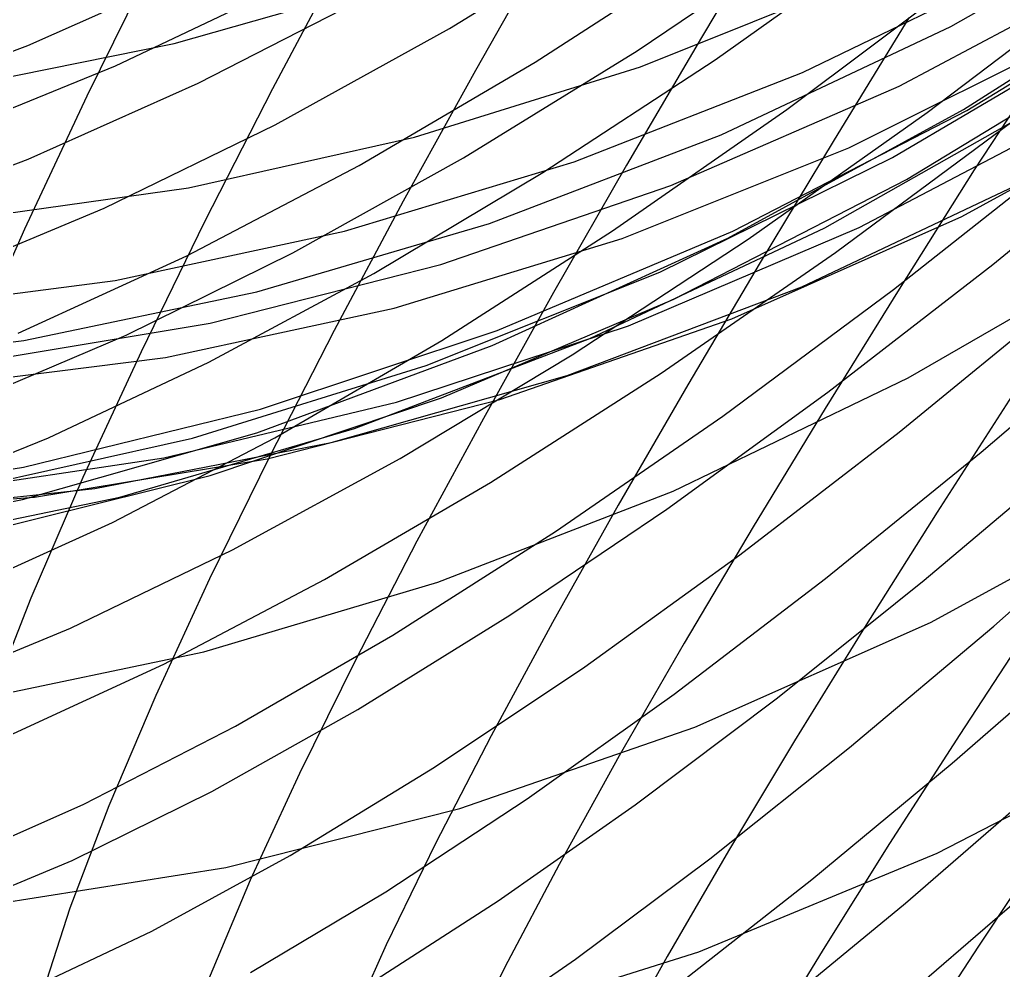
# Model space of a CAD drawing. Extents: x -607 to 1285, y -867 to 355.
# Drawn here: x -106.4 to 49.3, y -750.4 to -599.9 of the extents above; entities that cross this region are included whole.
import ezdxf

# ---------------------------------------------------------------- set-up
doc = ezdxf.new("R2010")
doc.units = 0
for name, color, linetype in [('0_1095', 7, 'CONTINUOUS'), ('0_1096', 7, 'CONTINUOUS'), ('0_1097', 7, 'CONTINUOUS'), ('0_1098', 7, 'CONTINUOUS'), ('0_1099', 7, 'CONTINUOUS'), ('0_1199', 7, 'CONTINUOUS'), ('0_1200', 7, 'CONTINUOUS'), ('0_1201', 7, 'CONTINUOUS'), ('0_1202', 7, 'CONTINUOUS'), ('0_1203', 7, 'CONTINUOUS'), ('0_1303', 7, 'CONTINUOUS'), ('0_1304', 7, 'CONTINUOUS'), ('0_1305', 7, 'CONTINUOUS'), ('0_1306', 7, 'CONTINUOUS'), ('0_1307', 7, 'CONTINUOUS'), ('0_1405', 7, 'CONTINUOUS'), ('0_1406', 7, 'CONTINUOUS'), ('0_1407', 7, 'CONTINUOUS'), ('0_1408', 7, 'CONTINUOUS'), ('0_1409', 7, 'CONTINUOUS'), ('0_1410', 7, 'CONTINUOUS'), ('0_1509', 7, 'CONTINUOUS'), ('0_1510', 7, 'CONTINUOUS'), ('0_1511', 7, 'CONTINUOUS'), ('0_1512', 7, 'CONTINUOUS'), ('0_1513', 7, 'CONTINUOUS'), ('0_1613', 7, 'CONTINUOUS'), ('0_1614', 7, 'CONTINUOUS'), ('0_1615', 7, 'CONTINUOUS'), ('0_1616', 7, 'CONTINUOUS'), ('0_162', 7, 'CONTINUOUS'), ('0_163', 7, 'CONTINUOUS'), ('0_164', 7, 'CONTINUOUS'), ('0_165', 7, 'CONTINUOUS'), ('0_166', 7, 'CONTINUOUS'), ('0_1717', 7, 'CONTINUOUS'), ('0_1718', 7, 'CONTINUOUS'), ('0_266', 7, 'CONTINUOUS'), ('0_267', 7, 'CONTINUOUS'), ('0_268', 7, 'CONTINUOUS'), ('0_269', 7, 'CONTINUOUS'), ('0_270', 7, 'CONTINUOUS'), ('0_3165', 7, 'CONTINUOUS'), ('0_3166', 7, 'CONTINUOUS'), ('0_3269', 7, 'CONTINUOUS'), ('0_3270', 7, 'CONTINUOUS'), ('0_3372', 7, 'CONTINUOUS'), ('0_3373', 7, 'CONTINUOUS'), ('0_3374', 7, 'CONTINUOUS'), ('0_3476', 7, 'CONTINUOUS'), ('0_3477', 7, 'CONTINUOUS'), ('0_3478', 7, 'CONTINUOUS'), ('0_3479', 7, 'CONTINUOUS'), ('0_3580', 7, 'CONTINUOUS'), ('0_3581', 7, 'CONTINUOUS'), ('0_3582', 7, 'CONTINUOUS'), ('0_3583', 7, 'CONTINUOUS'), ('0_3683', 7, 'CONTINUOUS'), ('0_3684', 7, 'CONTINUOUS'), ('0_3685', 7, 'CONTINUOUS'), ('0_3686', 7, 'CONTINUOUS'), ('0_3687', 7, 'CONTINUOUS'), ('0_370', 7, 'CONTINUOUS'), ('0_371', 7, 'CONTINUOUS'), ('0_372', 7, 'CONTINUOUS'), ('0_373', 7, 'CONTINUOUS'), ('0_374', 7, 'CONTINUOUS'), ('0_3786', 7, 'CONTINUOUS'), ('0_3787', 7, 'CONTINUOUS'), ('0_3788', 7, 'CONTINUOUS'), ('0_3789', 7, 'CONTINUOUS'), ('0_3790', 7, 'CONTINUOUS'), ('0_3791', 7, 'CONTINUOUS'), ('0_3889', 7, 'CONTINUOUS'), ('0_3890', 7, 'CONTINUOUS'), ('0_3891', 7, 'CONTINUOUS'), ('0_3892', 7, 'CONTINUOUS'), ('0_3893', 7, 'CONTINUOUS'), ('0_3894', 7, 'CONTINUOUS'), ('0_3991', 7, 'CONTINUOUS'), ('0_3992', 7, 'CONTINUOUS'), ('0_3993', 7, 'CONTINUOUS'), ('0_3994', 7, 'CONTINUOUS'), ('0_3995', 7, 'CONTINUOUS'), ('0_3996', 7, 'CONTINUOUS'), ('0_3997', 7, 'CONTINUOUS'), ('0_4094', 7, 'CONTINUOUS'), ('0_4095', 7, 'CONTINUOUS'), ('0_4096', 7, 'CONTINUOUS'), ('0_4097', 7, 'CONTINUOUS'), ('0_4098', 7, 'CONTINUOUS'), ('0_4099', 7, 'CONTINUOUS'), ('0_4197', 7, 'CONTINUOUS'), ('0_4198', 7, 'CONTINUOUS'), ('0_4199', 7, 'CONTINUOUS'), ('0_4200', 7, 'CONTINUOUS'), ('0_4201', 7, 'CONTINUOUS'), ('0_4202', 7, 'CONTINUOUS'), ('0_4203', 7, 'CONTINUOUS'), ('0_4300', 7, 'CONTINUOUS'), ('0_4301', 7, 'CONTINUOUS'), ('0_4302', 7, 'CONTINUOUS'), ('0_4303', 7, 'CONTINUOUS'), ('0_4304', 7, 'CONTINUOUS'), ('0_4305', 7, 'CONTINUOUS'), ('0_4306', 7, 'CONTINUOUS'), ('0_4307', 7, 'CONTINUOUS'), ('0_4403', 7, 'CONTINUOUS'), ('0_4404', 7, 'CONTINUOUS'), ('0_4405', 7, 'CONTINUOUS'), ('0_4406', 7, 'CONTINUOUS'), ('0_4407', 7, 'CONTINUOUS'), ('0_4408', 7, 'CONTINUOUS'), ('0_4409', 7, 'CONTINUOUS'), ('0_4507', 7, 'CONTINUOUS'), ('0_4508', 7, 'CONTINUOUS'), ('0_4509', 7, 'CONTINUOUS'), ('0_4510', 7, 'CONTINUOUS'), ('0_4511', 7, 'CONTINUOUS'), ('0_4512', 7, 'CONTINUOUS'), ('0_4592', 7, 'CONTINUOUS'), ('0_4593', 7, 'CONTINUOUS'), ('0_4594', 7, 'CONTINUOUS'), ('0_4611', 7, 'CONTINUOUS'), ('0_4612', 7, 'CONTINUOUS'), ('0_4613', 7, 'CONTINUOUS'), ('0_4614', 7, 'CONTINUOUS'), ('0_4615', 7, 'CONTINUOUS'), ('0_4695', 7, 'CONTINUOUS'), ('0_4696', 7, 'CONTINUOUS'), ('0_4697', 7, 'CONTINUOUS'), ('0_4698', 7, 'CONTINUOUS'), ('0_4699', 7, 'CONTINUOUS'), ('0_4700', 7, 'CONTINUOUS'), ('0_4715', 7, 'CONTINUOUS'), ('0_4716', 7, 'CONTINUOUS'), ('0_4717', 7, 'CONTINUOUS'), ('0_4718', 7, 'CONTINUOUS'), ('0_4719', 7, 'CONTINUOUS'), ('0_473', 7, 'CONTINUOUS'), ('0_474', 7, 'CONTINUOUS'), ('0_475', 7, 'CONTINUOUS'), ('0_476', 7, 'CONTINUOUS'), ('0_477', 7, 'CONTINUOUS'), ('0_478', 7, 'CONTINUOUS'), ('0_4798', 7, 'CONTINUOUS'), ('0_4799', 7, 'CONTINUOUS'), ('0_4800', 7, 'CONTINUOUS'), ('0_4801', 7, 'CONTINUOUS'), ('0_4802', 7, 'CONTINUOUS'), ('0_4803', 7, 'CONTINUOUS'), ('0_4804', 7, 'CONTINUOUS'), ('0_4805', 7, 'CONTINUOUS'), ('0_4806', 7, 'CONTINUOUS'), ('0_4820', 7, 'CONTINUOUS'), ('0_4821', 7, 'CONTINUOUS'), ('0_4822', 7, 'CONTINUOUS'), ('0_4901', 7, 'CONTINUOUS'), ('0_4902', 7, 'CONTINUOUS'), ('0_4903', 7, 'CONTINUOUS'), ('0_4904', 7, 'CONTINUOUS'), ('0_4905', 7, 'CONTINUOUS'), ('0_4906', 7, 'CONTINUOUS'), ('0_4907', 7, 'CONTINUOUS'), ('0_4908', 7, 'CONTINUOUS'), ('0_4909', 7, 'CONTINUOUS'), ('0_4924', 7, 'CONTINUOUS'), ('0_4925', 7, 'CONTINUOUS'), ('0_5005', 7, 'CONTINUOUS'), ('0_5006', 7, 'CONTINUOUS'), ('0_5007', 7, 'CONTINUOUS'), ('0_5008', 7, 'CONTINUOUS'), ('0_5009', 7, 'CONTINUOUS'), ('0_5010', 7, 'CONTINUOUS'), ('0_5011', 7, 'CONTINUOUS'), ('0_5012', 7, 'CONTINUOUS'), ('0_5013', 7, 'CONTINUOUS'), ('0_5028', 7, 'CONTINUOUS'), ('0_5107', 7, 'CONTINUOUS'), ('0_5108', 7, 'CONTINUOUS'), ('0_5109', 7, 'CONTINUOUS'), ('0_5110', 7, 'CONTINUOUS'), ('0_5111', 7, 'CONTINUOUS'), ('0_5112', 7, 'CONTINUOUS'), ('0_5113', 7, 'CONTINUOUS'), ('0_5114', 7, 'CONTINUOUS'), ('0_5115', 7, 'CONTINUOUS'), ('0_5116', 7, 'CONTINUOUS'), ('0_5213', 7, 'CONTINUOUS'), ('0_5214', 7, 'CONTINUOUS'), ('0_5215', 7, 'CONTINUOUS'), ('0_5216', 7, 'CONTINUOUS'), ('0_5217', 7, 'CONTINUOUS'), ('0_5218', 7, 'CONTINUOUS'), ('0_5317', 7, 'CONTINUOUS'), ('0_5318', 7, 'CONTINUOUS'), ('0_5319', 7, 'CONTINUOUS'), ('0_5320', 7, 'CONTINUOUS'), ('0_5421', 7, 'CONTINUOUS'), ('0_5422', 7, 'CONTINUOUS'), ('0_577', 7, 'CONTINUOUS'), ('0_578', 7, 'CONTINUOUS'), ('0_579', 7, 'CONTINUOUS'), ('0_580', 7, 'CONTINUOUS'), ('0_581', 7, 'CONTINUOUS'), ('0_60', 7, 'CONTINUOUS'), ('0_61', 7, 'CONTINUOUS'), ('0_62', 7, 'CONTINUOUS'), ('0_681', 7, 'CONTINUOUS'), ('0_682', 7, 'CONTINUOUS'), ('0_683', 7, 'CONTINUOUS'), ('0_684', 7, 'CONTINUOUS'), ('0_685', 7, 'CONTINUOUS'), ('0_784', 7, 'CONTINUOUS'), ('0_785', 7, 'CONTINUOUS'), ('0_786', 7, 'CONTINUOUS'), ('0_787', 7, 'CONTINUOUS'), ('0_788', 7, 'CONTINUOUS'), ('0_789', 7, 'CONTINUOUS'), ('0_888', 7, 'CONTINUOUS'), ('0_889', 7, 'CONTINUOUS'), ('0_890', 7, 'CONTINUOUS'), ('0_891', 7, 'CONTINUOUS'), ('0_892', 7, 'CONTINUOUS'), ('0_991', 7, 'CONTINUOUS'), ('0_992', 7, 'CONTINUOUS'), ('0_993', 7, 'CONTINUOUS'), ('0_994', 7, 'CONTINUOUS'), ('0_995', 7, 'CONTINUOUS'), ('0_996', 7, 'CONTINUOUS')]:
    doc.layers.add(name, color=color, linetype=linetype)

msp = doc.modelspace()

# ---------------------------------------------------------------- linework, layer by layer
at = {"layer": '0_1095'}
msp.add_polyline3d([(-131.8044, -678.1332, -3434.0938), (-94.4892, -674.1317, -3452.5627)], dxfattribs=at)
at = {"layer": '0_1096'}
msp.add_polyline3d([(-94.4892, -674.1317, -3452.5627), (-57.0846, -666.8346, -3469.9414)], dxfattribs=at)
at = {"layer": '0_1097'}
msp.add_polyline3d([(-57.0846, -666.8346, -3469.9414), (-19.738, -656.2017, -3486.1372)], dxfattribs=at)
at = {"layer": '0_1098'}
msp.add_polyline3d([(-19.738, -656.2017, -3486.1372), (17.4034, -642.1931, -3501.058)], dxfattribs=at)
at = {"layer": '0_1099'}
msp.add_polyline3d([(17.4034, -642.1931, -3501.058), (54.192, -624.7687, -3514.612)], dxfattribs=at)
at = {"layer": '0_1199'}
msp.add_polyline3d([(-119.3832, -657.926, -3421.1921), (-83.3036, -653.3665, -3439.2808)], dxfattribs=at)
at = {"layer": '0_1200'}
msp.add_polyline3d([(-83.3036, -653.3665, -3439.2808), (-47.1532, -645.5811, -3456.2158)], dxfattribs=at)
at = {"layer": '0_1201'}
msp.add_polyline3d([(-47.1532, -645.5811, -3456.2158), (-11.0674, -634.5289, -3471.9087)], dxfattribs=at)
at = {"layer": '0_1202'}
msp.add_polyline3d([(-11.0674, -634.5289, -3471.9087), (24.8181, -620.1694, -3486.2695)], dxfattribs=at)
at = {"layer": '0_1203'}
msp.add_polyline3d([(24.8181, -620.1694, -3486.2695), (60.368, -602.4617, -3499.2092)], dxfattribs=at)
at = {"layer": '0_1303'}
msp.add_polyline3d([(-112.7395, -654.0286, -3410.7217), (-76.2487, -647.9341, -3428.9287)], dxfattribs=at)
at = {"layer": '0_1304'}
msp.add_polyline3d([(-76.2487, -647.9341, -3428.9287), (-39.7324, -638.648, -3445.892)], dxfattribs=at)
at = {"layer": '0_1305'}
msp.add_polyline3d([(-39.7324, -638.648, -3445.892), (-3.3312, -626.1437, -3461.5217)], dxfattribs=at)
at = {"layer": '0_1306'}
msp.add_polyline3d([(-3.3312, -626.1437, -3461.5217), (32.8141, -610.3945, -3475.7275)], dxfattribs=at)
at = {"layer": '0_1307'}
msp.add_polyline3d([(32.8141, -610.3945, -3475.7275), (68.5627, -591.3739, -3488.4197)], dxfattribs=at)
at = {"layer": '0_1405'}
msp.add_polyline3d([(-142.4633, -655.2028, -3381.0623), (-105.7408, -650.6616, -3400.539)], dxfattribs=at)
at = {"layer": '0_1406'}
msp.add_polyline3d([(-105.7408, -650.6616, -3400.539), (-68.892, -642.9781, -3418.7715)], dxfattribs=at)
at = {"layer": '0_1407'}
msp.add_polyline3d([(-68.892, -642.9781, -3418.7715), (-32.0615, -632.1414, -3435.6704)], dxfattribs=at)
at = {"layer": '0_1408'}
msp.add_polyline3d([(-32.0615, -632.1414, -3435.6704), (4.606, -618.1405, -3451.1475)], dxfattribs=at)
at = {"layer": '0_1409'}
msp.add_polyline3d([(4.606, -618.1405, -3451.1475), (40.9659, -600.9648, -3465.1135)], dxfattribs=at)
at = {"layer": '0_1410'}
msp.add_polyline3d([(40.9659, -600.9648, -3465.1135), (76.8739, -580.6034, -3477.48)], dxfattribs=at)
at = {"layer": '0_1509'}
msp.add_polyline3d([(-127.5303, -645.8744, -3372.322), (-91.3065, -641.1884, -3391.9868)], dxfattribs=at)
at = {"layer": '0_1510'}
msp.add_polyline3d([(-91.3065, -641.1884, -3391.9868), (-54.9708, -633.3715, -3410.3247)], dxfattribs=at)
at = {"layer": '0_1511'}
msp.add_polyline3d([(-54.9708, -633.3715, -3410.3247), (-18.6619, -622.3976, -3427.2407)], dxfattribs=at)
at = {"layer": '0_1512'}
msp.add_polyline3d([(-18.6619, -622.3976, -3427.2407), (17.4814, -608.2401, -3442.64)], dxfattribs=at)
at = {"layer": '0_1513'}
msp.add_polyline3d([(17.4814, -608.2401, -3442.64), (53.3201, -590.8729, -3456.4268)], dxfattribs=at)
at = {"layer": '0_1613'}
msp.add_polyline3d([(-115.389, -631.5225, -3359.313), (-79.6903, -626.5343, -3379.0754)], dxfattribs=at)
at = {"layer": '0_1614'}
msp.add_polyline3d([(-79.6903, -626.5343, -3379.0754), (-43.8944, -618.4852, -3397.4543)], dxfattribs=at)
at = {"layer": '0_1615'}
msp.add_polyline3d([(-43.8944, -618.4852, -3397.4543), (-8.1439, -607.3341, -3414.3418)], dxfattribs=at)
at = {"layer": '0_1616'}
msp.add_polyline3d([(-8.1439, -607.3341, -3414.3418), (27.419, -593.0399, -3429.6301)], dxfattribs=at)
at = {"layer": '0_162'}
msp.add_polyline3d([(-110.5267, -739.9262, -3557.9966), (-73.7861, -734.1075, -3572.2969)], dxfattribs=at)
at = {"layer": '0_163'}
msp.add_polyline3d([(-73.7861, -734.1075, -3572.2969), (-36.7556, -724.7893, -3586.2146)], dxfattribs=at)
at = {"layer": '0_164'}
msp.add_polyline3d([(-36.7556, -724.7893, -3586.2146), (0.4561, -711.8883, -3599.693)], dxfattribs=at)
at = {"layer": '0_165'}
msp.add_polyline3d([(0.4561, -711.8883, -3599.693), (37.7403, -695.3213, -3612.6758)], dxfattribs=at)
at = {"layer": '0_166'}
msp.add_polyline3d([(37.7403, -695.3213, -3612.6758), (74.9882, -675.0051, -3625.1055)], dxfattribs=at)
at = {"layer": '0_1717'}
msp.add_polyline3d([(-116.7244, -610.6628, -3333.879), (-81.9784, -603.6677, -3352.6062)], dxfattribs=at)
at = {"layer": '0_1718'}
msp.add_polyline3d([(-81.9784, -603.6677, -3352.6062), (-47.1164, -593.7659, -3369.9578)], dxfattribs=at)
at = {"layer": '0_266'}
msp.add_polyline3d([(-114.1034, -707.6611, -3541.0737), (-77.2874, -699.97, -3555.3948)], dxfattribs=at)
at = {"layer": '0_267'}
msp.add_polyline3d([(-77.2874, -699.97, -3555.3948), (-40.2131, -688.9406, -3569.275)], dxfattribs=at)
at = {"layer": '0_268'}
msp.add_polyline3d([(-40.2131, -688.9406, -3569.275), (-2.996, -674.5081, -3582.6548)], dxfattribs=at)
at = {"layer": '0_269'}
msp.add_polyline3d([(-2.996, -674.5081, -3582.6548), (34.2487, -656.6077, -3595.4749)], dxfattribs=at)
at = {"layer": '0_270'}
msp.add_polyline3d([(34.2487, -656.6077, -3595.4749), (71.4058, -635.1749, -3607.6755)], dxfattribs=at)
at = {"layer": '0_3165'}
msp.add_polyline3d([(-132.3459, -614.1967, -3060.2305), (-105.1441, -604.0074, -3078.882)], dxfattribs=at)
at = {"layer": '0_3166'}
msp.add_polyline3d([(-105.1441, -604.0074, -3078.882), (-77.3785, -591.6287, -3095.9453)], dxfattribs=at)
at = {"layer": '0_3269'}
msp.add_polyline3d([(-118.4203, -618.2598, -3054.1545), (-91.2584, -607.1896, -3072.5835)], dxfattribs=at)
at = {"layer": '0_3270'}
msp.add_polyline3d([(-91.2584, -607.1896, -3072.5835), (-63.5399, -593.9835, -3089.3892)], dxfattribs=at)
at = {"layer": '0_3372'}
msp.add_polyline3d([(-131.304, -631.8861, -3027.9404), (-105.0444, -621.999, -3047.3867)], dxfattribs=at)
at = {"layer": '0_3373'}
msp.add_polyline3d([(-105.0444, -621.999, -3047.3867), (-78.1469, -609.969, -3065.2114)], dxfattribs=at)
at = {"layer": '0_3374'}
msp.add_polyline3d([(-78.1469, -609.969, -3065.2114), (-50.7165, -595.8558, -3081.3586)], dxfattribs=at)
at = {"layer": '0_3476'}
msp.add_polyline3d([(-119.4197, -640.7817, -3024.7124), (-93.0115, -629.7185, -3043.8196)], dxfattribs=at)
at = {"layer": '0_3477'}
msp.add_polyline3d([(-93.0115, -629.7185, -3043.8196), (-65.9677, -616.5394, -3061.247)], dxfattribs=at)
at = {"layer": '0_3478'}
msp.add_polyline3d([(-65.9677, -616.5394, -3061.247), (-38.3962, -601.3112, -3076.9424)], dxfattribs=at)
at = {"layer": '0_3479'}
msp.add_polyline3d([(-38.3962, -601.3112, -3076.9424), (-10.4046, -584.1005, -3090.852)], dxfattribs=at)
at = {"layer": '0_3580'}
msp.add_polyline3d([(-106.6266, -649.5171, -3023.0376), (-79.9543, -637.282, -3041.907)], dxfattribs=at)
at = {"layer": '0_3581'}
msp.add_polyline3d([(-79.9543, -637.282, -3041.907), (-52.654, -622.9606, -3059.0332)], dxfattribs=at)
at = {"layer": '0_3582'}
msp.add_polyline3d([(-52.654, -622.9606, -3059.0332), (-24.8365, -606.6266, -3074.366)], dxfattribs=at)
at = {"layer": '0_3583'}
msp.add_polyline3d([(-24.8365, -606.6266, -3074.366), (3.3876, -588.3537, -3087.8545)], dxfattribs=at)
at = {"layer": '0_3683'}
msp.add_polyline3d([(-115.2269, -660.7761, -2996.9258), (-89.5557, -649.8289, -3016.9893)], dxfattribs=at)
at = {"layer": '0_3684'}
msp.add_polyline3d([(-89.5557, -649.8289, -3016.9893), (-63.1681, -636.8025, -3035.3413)], dxfattribs=at)
at = {"layer": '0_3685'}
msp.add_polyline3d([(-63.1681, -636.8025, -3035.3413), (-36.174, -621.7715, -3051.9316)], dxfattribs=at)
at = {"layer": '0_3686'}
msp.add_polyline3d([(-36.174, -621.7715, -3051.9316), (-8.683, -604.8106, -3066.7104)], dxfattribs=at)
at = {"layer": '0_3687'}
msp.add_polyline3d([(-8.683, -604.8106, -3066.7104), (19.1953, -585.9944, -3079.6277)], dxfattribs=at)
at = {"layer": '0_370'}
msp.add_polyline3d([(-112.6002, -681.0927, -3525.9644), (-76.2408, -672.0306, -3540.103)], dxfattribs=at)
at = {"layer": '0_371'}
msp.add_polyline3d([(-76.2408, -672.0306, -3540.103), (-39.6186, -659.7315, -3553.7527)], dxfattribs=at)
at = {"layer": '0_372'}
msp.add_polyline3d([(-39.6186, -659.7315, -3553.7527), (-2.8446, -644.1428, -3566.8552)], dxfattribs=at)
at = {"layer": '0_373'}
msp.add_polyline3d([(-2.8446, -644.1428, -3566.8552), (33.9704, -625.2124, -3579.3528)], dxfattribs=at)
at = {"layer": '0_374'}
msp.add_polyline3d([(33.9704, -625.2124, -3579.3528), (70.7153, -602.8881, -3591.1873)], dxfattribs=at)
at = {"layer": '0_3786'}
msp.add_polyline3d([(-126.349, -675.997, -2970.8958), (-101.8484, -666.1118, -2991.7397)], dxfattribs=at)
at = {"layer": '0_3787'}
msp.add_polyline3d([(-101.8484, -666.1118, -2991.7397), (-76.481, -654.1116, -3010.9387)], dxfattribs=at)
at = {"layer": '0_3788'}
msp.add_polyline3d([(-76.481, -654.1116, -3010.9387), (-50.3623, -640.078, -3028.4417)], dxfattribs=at)
at = {"layer": '0_3789'}
msp.add_polyline3d([(-50.3623, -640.078, -3028.4417), (-23.6081, -624.0927, -3044.1975)], dxfattribs=at)
at = {"layer": '0_3790'}
msp.add_polyline3d([(-23.6081, -624.0927, -3044.1975), (3.6662, -606.2372, -3058.1553)], dxfattribs=at)
at = {"layer": '0_3791'}
msp.add_polyline3d([(3.6662, -606.2372, -3058.1553), (31.3449, -586.5931, -3070.2634)], dxfattribs=at)
at = {"layer": '0_3889'}
msp.add_polyline3d([(-116.5244, -690.743, -2973.1562), (-91.7147, -679.4836, -2993.5684)], dxfattribs=at)
at = {"layer": '0_3890'}
msp.add_polyline3d([(-91.7147, -679.4836, -2993.5684), (-66.0377, -666.0956, -3012.2231)], dxfattribs=at)
at = {"layer": '0_3891'}
msp.add_polyline3d([(-66.0377, -666.0956, -3012.2231), (-39.6119, -650.6726, -3029.0798)], dxfattribs=at)
at = {"layer": '0_3892'}
msp.add_polyline3d([(-39.6119, -650.6726, -3029.0798), (-12.5558, -633.3087, -3044.0984)], dxfattribs=at)
at = {"layer": '0_3893'}
msp.add_polyline3d([(-12.5558, -633.3087, -3044.0984), (15.0119, -614.0977, -3057.238)], dxfattribs=at)
at = {"layer": '0_3894'}
msp.add_polyline3d([(15.0119, -614.0977, -3057.238), (42.9727, -593.1334, -3068.4585)], dxfattribs=at)
at = {"layer": '0_3991'}
msp.add_polyline3d([(-123.0944, -706.4591, -2952.6638), (-98.3809, -696.2157, -2975.5513)], dxfattribs=at)
at = {"layer": '0_3992'}
msp.add_polyline3d([(-98.3809, -696.2157, -2975.5513), (-72.7022, -683.8214, -2996.6973)], dxfattribs=at)
at = {"layer": '0_3993'}
msp.add_polyline3d([(-72.7022, -683.8214, -2996.6973), (-46.1805, -669.3689, -3016.0527)], dxfattribs=at)
at = {"layer": '0_3994'}
msp.add_polyline3d([(-46.1805, -669.3689, -3016.0527), (-18.9377, -652.9512, -3033.5676)], dxfattribs=at)
at = {"layer": '0_3995'}
msp.add_polyline3d([(-18.9377, -652.9512, -3033.5676), (8.904, -634.6611, -3049.1929)], dxfattribs=at)
at = {"layer": '0_3996'}
msp.add_polyline3d([(8.904, -634.6611, -3049.1929), (37.2225, -614.5914, -3062.879)], dxfattribs=at)
at = {"layer": '0_3997'}
msp.add_polyline3d([(37.2225, -614.5914, -3062.879), (65.8958, -592.8351, -3074.5762)], dxfattribs=at)
at = {"layer": '0_4094'}
msp.add_polyline3d([(-108.0633, -713.212, -2951.8752), (-83.6035, -701.92, -2973.9722)], dxfattribs=at)
at = {"layer": '0_4095'}
msp.add_polyline3d([(-83.6035, -701.92, -2973.9722), (-58.1721, -688.5317, -2994.3213)], dxfattribs=at)
at = {"layer": '0_4096'}
msp.add_polyline3d([(-58.1721, -688.5317, -2994.3213), (-31.8914, -673.1417, -3012.8733)], dxfattribs=at)
at = {"layer": '0_4097'}
msp.add_polyline3d([(-31.8914, -673.1417, -3012.8733), (-4.8832, -655.8448, -3029.579)], dxfattribs=at)
at = {"layer": '0_4098'}
msp.add_polyline3d([(-4.8832, -655.8448, -3029.579), (22.7301, -636.7357, -3044.3894)], dxfattribs=at)
at = {"layer": '0_4099'}
msp.add_polyline3d([(22.7301, -636.7357, -3044.3894), (50.8266, -615.9089, -3057.2551)], dxfattribs=at)
at = {"layer": '0_4197'}
msp.add_polyline3d([(-119.183, -734.2694, -2930.6477), (-96.2412, -724.0798, -2953.2869)], dxfattribs=at)
at = {"layer": '0_4198'}
msp.add_polyline3d([(-96.2412, -724.0798, -2953.2869), (-72.2499, -711.723, -2974.0864)], dxfattribs=at)
at = {"layer": '0_4199'}
msp.add_polyline3d([(-72.2499, -711.723, -2974.0864), (-47.3246, -697.2994, -2993.0154)], dxfattribs=at)
at = {"layer": '0_4200'}
msp.add_polyline3d([(-47.3246, -697.2994, -2993.0154), (-21.5807, -680.9092, -3010.043)], dxfattribs=at)
at = {"layer": '0_4201'}
msp.add_polyline3d([(-21.5807, -680.9092, -3010.043), (4.8662, -662.6526, -3025.1377)], dxfattribs=at)
at = {"layer": '0_4202'}
msp.add_polyline3d([(4.8662, -662.6526, -3025.1377), (31.9007, -642.6301, -3038.2686)], dxfattribs=at)
at = {"layer": '0_4203'}
msp.add_polyline3d([(31.9007, -642.6301, -3038.2686), (59.4074, -620.9418, -3049.4043)], dxfattribs=at)
at = {"layer": '0_4300'}
msp.add_polyline3d([(-119.0904, -741.736, -2903.96), (-98.1062, -732.9703, -2926.9673)], dxfattribs=at)
at = {"layer": '0_4301'}
msp.add_polyline3d([(-98.1062, -732.9703, -2926.9673), (-75.9948, -722.0574, -2948.1987)], dxfattribs=at)
at = {"layer": '0_4302'}
msp.add_polyline3d([(-75.9948, -722.0574, -2948.1987), (-52.866, -709.0938, -2967.624)], dxfattribs=at)
at = {"layer": '0_4303'}
msp.add_polyline3d([(-52.866, -709.0938, -2967.624), (-28.8299, -694.1762, -2985.214)], dxfattribs=at)
at = {"layer": '0_4304'}
msp.add_polyline3d([(-28.8299, -694.1762, -2985.214), (-3.9964, -677.4012, -3000.9392)], dxfattribs=at)
at = {"layer": '0_4305'}
msp.add_polyline3d([(-3.9964, -677.4012, -3000.9392), (21.5245, -658.8653, -3014.7698)], dxfattribs=at)
at = {"layer": '0_4306'}
msp.add_polyline3d([(21.5245, -658.8653, -3014.7698), (47.6227, -638.6652, -3026.676)], dxfattribs=at)
at = {"layer": '0_4307'}
msp.add_polyline3d([(47.6227, -638.6652, -3026.676), (74.1882, -616.8973, -3036.6287)], dxfattribs=at)
at = {"layer": '0_4403'}
msp.add_polyline3d([(-106.2429, -753.9721, -2908.9229), (-85.4738, -744.1597, -2931.036)], dxfattribs=at)
at = {"layer": '0_4404'}
msp.add_polyline3d([(-85.4738, -744.1597, -2931.036), (-63.5984, -732.2141, -2951.2422)], dxfattribs=at)
at = {"layer": '0_4405'}
msp.add_polyline3d([(-63.5984, -732.2141, -2951.2422), (-40.7243, -718.2385, -2969.5269)], dxfattribs=at)
at = {"layer": '0_4406'}
msp.add_polyline3d([(-40.7243, -718.2385, -2969.5269), (-16.9594, -702.3362, -2985.8752)], dxfattribs=at)
at = {"layer": '0_4407'}
msp.add_polyline3d([(-16.9594, -702.3362, -2985.8752), (7.5885, -684.6104, -3000.273)], dxfattribs=at)
at = {"layer": '0_4408'}
msp.add_polyline3d([(7.5885, -684.6104, -3000.273), (32.8115, -665.1643, -3012.7056)], dxfattribs=at)
at = {"layer": '0_4409'}
msp.add_polyline3d([(32.8115, -665.1643, -3012.7056), (58.602, -644.1013, -3023.1582)], dxfattribs=at)
at = {"layer": '0_4507'}
msp.add_polyline3d([(-69.8916, -750.7014, -2933.3179), (-48.4523, -737.9335, -2952.3599)], dxfattribs=at)
at = {"layer": '0_4508'}
msp.add_polyline3d([(-48.4523, -737.9335, -2952.3599), (-26.0661, -723.2159, -2969.4043)], dxfattribs=at)
at = {"layer": '0_4509'}
msp.add_polyline3d([(-26.0661, -723.2159, -2969.4043), (-2.8332, -706.6502, -2984.4482)], dxfattribs=at)
at = {"layer": '0_4510'}
msp.add_polyline3d([(-2.8332, -706.6502, -2984.4482), (21.1461, -688.338, -2997.488)], dxfattribs=at)
at = {"layer": '0_4511'}
msp.add_polyline3d([(21.1461, -688.338, -2997.488), (45.7713, -668.3811, -3008.5208)], dxfattribs=at)
at = {"layer": '0_4512'}
msp.add_polyline3d([(45.7713, -668.3811, -3008.5208), (70.9423, -646.881, -3017.543)], dxfattribs=at)
at = {"layer": '0_4592'}
msp.add_polyline3d([(-85.2283, -590.5607, -2500.5151), (-95.8058, -612.0234, -2523.7305)], dxfattribs=at)
at = {"layer": '0_4593'}
msp.add_polyline3d([(-95.8058, -612.0234, -2523.7305), (-105.6599, -633.0397, -2547.603)], dxfattribs=at)
at = {"layer": '0_4594'}
msp.add_polyline3d([(-105.6599, -633.0397, -2547.603), (-114.6505, -653.4175, -2572.0283)], dxfattribs=at)
at = {"layer": '0_4611'}
msp.add_polyline3d([(-51.4824, -752.7645, -2933.4668), (-30.6761, -739.3951, -2951.2087)], dxfattribs=at)
at = {"layer": '0_4612'}
msp.add_polyline3d([(-30.6761, -739.3951, -2951.2087), (-8.9702, -724.188, -2966.9495)], dxfattribs=at)
at = {"layer": '0_4613'}
msp.add_polyline3d([(-8.9702, -724.188, -2966.9495), (13.543, -707.239, -2980.69)], dxfattribs=at)
at = {"layer": '0_4614'}
msp.add_polyline3d([(13.543, -707.239, -2980.69), (36.7713, -688.6434, -2992.4312)], dxfattribs=at)
at = {"layer": '0_4615'}
msp.add_polyline3d([(36.7713, -688.6434, -2992.4312), (60.6223, -668.4971, -3002.174)], dxfattribs=at)
at = {"layer": '0_4695'}
msp.add_polyline3d([(-55.0871, -589.567, -2489.4448), (-66.3911, -610.8592, -2512.2336)], dxfattribs=at)
at = {"layer": '0_4696'}
msp.add_polyline3d([(-66.3911, -610.8592, -2512.2336), (-77.1381, -631.8861, -2535.7554)], dxfattribs=at)
at = {"layer": '0_4697'}
msp.add_polyline3d([(-77.1381, -631.8861, -2535.7554), (-87.187, -652.4546, -2559.8987)], dxfattribs=at)
at = {"layer": '0_4698'}
msp.add_polyline3d([(-87.187, -652.4546, -2559.8987), (-96.3967, -672.3721, -2584.552)], dxfattribs=at)
at = {"layer": '0_4699'}
msp.add_polyline3d([(-96.3967, -672.3721, -2584.552), (-104.6259, -691.4456, -2609.6038)], dxfattribs=at)
at = {"layer": '0_4700'}
msp.add_polyline3d([(-104.6259, -691.4456, -2609.6038), (-111.7337, -709.4824, -2634.9424)], dxfattribs=at)
at = {"layer": '0_4715'}
msp.add_polyline3d([(-38.8181, -762.6957, -2939.2493), (-18.4538, -748.611, -2955.6829)], dxfattribs=at)
at = {"layer": '0_4716'}
msp.add_polyline3d([(-18.4538, -748.611, -2955.6829), (2.8308, -732.7134, -2970.0737)], dxfattribs=at)
at = {"layer": '0_4717'}
msp.add_polyline3d([(2.8308, -732.7134, -2970.0737), (24.9436, -715.102, -2982.4302)], dxfattribs=at)
at = {"layer": '0_4718'}
msp.add_polyline3d([(24.9436, -715.102, -2982.4302), (47.7924, -695.8756, -2992.7612)], dxfattribs=at)
at = {"layer": '0_4719'}
msp.add_polyline3d([(47.7924, -695.8756, -2992.7612), (71.2849, -675.1331, -3001.0757)], dxfattribs=at)
at = {"layer": '0_473'}
msp.add_polyline3d([(-142.6949, -683.2321, -3501.563), (-105.9402, -675.8492, -3516.4788)], dxfattribs=at)
at = {"layer": '0_474'}
msp.add_polyline3d([(-105.9402, -675.8492, -3516.4788), (-68.8785, -665.2826, -3530.869)], dxfattribs=at)
at = {"layer": '0_475'}
msp.add_polyline3d([(-68.8785, -665.2826, -3530.869), (-31.6281, -651.4971, -3544.6733)], dxfattribs=at)
at = {"layer": '0_476'}
msp.add_polyline3d([(-31.6281, -651.4971, -3544.6733), (5.6931, -634.4569, -3557.832)], dxfattribs=at)
at = {"layer": '0_477'}
msp.add_polyline3d([(5.6931, -634.4569, -3557.832), (42.967, -614.1267, -3570.2844)], dxfattribs=at)
at = {"layer": '0_478'}
msp.add_polyline3d([(42.967, -614.1267, -3570.2844), (80.0756, -590.4711, -3581.9707)], dxfattribs=at)
at = {"layer": '0_4798'}
msp.add_polyline3d([(-22.5, -587.1353, -2481.02), (-34.2783, -607.9242, -2503.0781)], dxfattribs=at)
at = {"layer": '0_4799'}
msp.add_polyline3d([(-34.2783, -607.9242, -2503.0781), (-45.6998, -628.6422, -2525.9011)], dxfattribs=at)
at = {"layer": '0_4800'}
msp.add_polyline3d([(-45.6998, -628.6422, -2525.9011), (-56.6167, -649.094, -2549.3804)], dxfattribs=at)
at = {"layer": '0_4801'}
msp.add_polyline3d([(-56.6167, -649.094, -2549.3804), (-66.8811, -669.0843, -2573.4077)], dxfattribs=at)
at = {"layer": '0_4802'}
msp.add_polyline3d([(-66.8811, -669.0843, -2573.4077), (-76.3454, -688.4181, -2597.8743)], dxfattribs=at)
at = {"layer": '0_4803'}
msp.add_polyline3d([(-76.3454, -688.4181, -2597.8743), (-84.8615, -706.9, -2622.672)], dxfattribs=at)
at = {"layer": '0_4804'}
msp.add_polyline3d([(-84.8615, -706.9, -2622.672), (-92.2818, -724.3348, -2647.6924)], dxfattribs=at)
at = {"layer": '0_4805'}
msp.add_polyline3d([(-92.2818, -724.3348, -2647.6924), (-98.4584, -740.5273, -2672.8271)], dxfattribs=at)
at = {"layer": '0_4806'}
msp.add_polyline3d([(-98.4584, -740.5273, -2672.8271), (-103.2435, -755.2824, -2697.9675)], dxfattribs=at)
at = {"layer": '0_4820'}
msp.add_polyline3d([(-2.3535, -752.7555, -2959.1838), (18.9915, -736.0104, -2972.8792)], dxfattribs=at)
at = {"layer": '0_4821'}
msp.add_polyline3d([(18.9915, -736.0104, -2972.8792), (41.2071, -717.5911, -2984.5916)], dxfattribs=at)
at = {"layer": '0_4822'}
msp.add_polyline3d([(41.2071, -717.5911, -2984.5916), (64.1959, -697.5992, -2994.3228)], dxfattribs=at)
at = {"layer": '0_4901'}
msp.add_polyline3d([(13.475, -582.6357, -2476.9558), (1.4877, -602.7206, -2498.314)], dxfattribs=at)
at = {"layer": '0_4902'}
msp.add_polyline3d([(1.4877, -602.7206, -2498.314), (-10.3577, -622.9423, -2520.4648)], dxfattribs=at)
at = {"layer": '0_4903'}
msp.add_polyline3d([(-10.3577, -622.9423, -2520.4648), (-21.9093, -643.104, -2543.2998)], dxfattribs=at)
at = {"layer": '0_4904'}
msp.add_polyline3d([(-21.9093, -643.104, -2543.2998), (-33.0148, -663.0093, -2566.7114)], dxfattribs=at)
at = {"layer": '0_4905'}
msp.add_polyline3d([(-33.0148, -663.0093, -2566.7114), (-43.5219, -682.4616, -2590.5908)], dxfattribs=at)
at = {"layer": '0_4906'}
msp.add_polyline3d([(-43.5219, -682.4616, -2590.5908), (-53.2788, -701.2642, -2614.8306)], dxfattribs=at)
at = {"layer": '0_4907'}
msp.add_polyline3d([(-53.2788, -701.2642, -2614.8306), (-62.133, -719.2206, -2639.322)], dxfattribs=at)
at = {"layer": '0_4908'}
msp.add_polyline3d([(-62.133, -719.2206, -2639.322), (-69.9326, -736.1343, -2663.9573)], dxfattribs=at)
at = {"layer": '0_4909'}
msp.add_polyline3d([(-69.9326, -736.1343, -2663.9573), (-76.5252, -751.8086, -2688.628)], dxfattribs=at)
at = {"layer": '0_4924'}
msp.add_polyline3d([(12.8586, -757.0098, -2962.1287), (33.8027, -739.7229, -2974.535)], dxfattribs=at)
at = {"layer": '0_4925'}
msp.add_polyline3d([(33.8027, -739.7229, -2974.535), (55.6616, -720.7861, -2984.9844)], dxfattribs=at)
at = {"layer": '0_5005'}
msp.add_polyline3d([(34.3417, -599.6125, -2491.7463), (22.4975, -618.9266, -2513.142)], dxfattribs=at)
at = {"layer": '0_5006'}
msp.add_polyline3d([(22.4975, -618.9266, -2513.142), (10.7818, -638.3466, -2535.2717)], dxfattribs=at)
at = {"layer": '0_5007'}
msp.add_polyline3d([(10.7818, -638.3466, -2535.2717), (-0.6551, -657.6805, -2558.0261)], dxfattribs=at)
at = {"layer": '0_5008'}
msp.add_polyline3d([(-0.6551, -657.6805, -2558.0261), (-11.6629, -676.7361, -2581.296)], dxfattribs=at)
at = {"layer": '0_5009'}
msp.add_polyline3d([(-11.6629, -676.7361, -2581.296), (-22.0914, -695.3216, -2604.9722)], dxfattribs=at)
at = {"layer": '0_5010'}
msp.add_polyline3d([(-22.0914, -695.3216, -2604.9722), (-31.7903, -713.2447, -2628.9456)], dxfattribs=at)
at = {"layer": '0_5011'}
msp.add_polyline3d([(-31.7903, -713.2447, -2628.9456), (-40.6093, -730.3135, -2653.1072)], dxfattribs=at)
at = {"layer": '0_5012'}
msp.add_polyline3d([(-40.6093, -730.3135, -2653.1072), (-48.3981, -746.3359, -2677.3477)], dxfattribs=at)
at = {"layer": '0_5013'}
msp.add_polyline3d([(-48.3981, -746.3359, -2677.3477), (-55.0065, -761.1199, -2701.5579)], dxfattribs=at)
at = {"layer": '0_5028'}
msp.add_polyline3d([(30.9814, -756.9418, -2962.8125), (51.4327, -739.3068, -2973.9893)], dxfattribs=at)
at = {"layer": '0_5107'}
msp.add_polyline3d([(56.7768, -605.2976, -2478.8118), (44.691, -623.6851, -2498.328)], dxfattribs=at)
at = {"layer": '0_5108'}
msp.add_polyline3d([(44.691, -623.6851, -2498.328), (44.691, -623.685, -2498.328)], dxfattribs=at)
at = {"layer": '0_5109'}
msp.add_polyline3d([(44.691, -623.685, -2498.328), (32.7813, -642.5384, -2520.0444)], dxfattribs=at)
at = {"layer": '0_5110'}
msp.add_polyline3d([(32.7813, -642.5384, -2520.0444), (21.0641, -661.4279, -2542.564)], dxfattribs=at)
at = {"layer": '0_5111'}
msp.add_polyline3d([(21.0641, -661.4279, -2542.564), (9.6829, -680.1671, -2565.7632)], dxfattribs=at)
at = {"layer": '0_5112'}
msp.add_polyline3d([(9.6829, -680.1671, -2565.7632), (-1.2191, -698.5698, -2589.5176)], dxfattribs=at)
at = {"layer": '0_5113'}
msp.add_polyline3d([(-1.2191, -698.5698, -2589.5176), (-11.4984, -716.4496, -2613.7039)], dxfattribs=at)
at = {"layer": '0_5114'}
msp.add_polyline3d([(-11.4984, -716.4496, -2613.7039), (-21.0118, -733.6203, -2638.1978)], dxfattribs=at)
at = {"layer": '0_5115'}
msp.add_polyline3d([(-21.0118, -733.6203, -2638.1978), (-29.616, -749.8956, -2662.8757)], dxfattribs=at)
at = {"layer": '0_5116'}
msp.add_polyline3d([(-29.616, -749.8956, -2662.8757), (-37.1675, -765.0891, -2687.6135)], dxfattribs=at)
at = {"layer": '0_5213'}
msp.add_polyline3d([(50.6884, -659.4013, -2534.8289), (38.8407, -677.8472, -2557.6052)], dxfattribs=at)
at = {"layer": '0_5214'}
msp.add_polyline3d([(38.8407, -677.8472, -2557.6052), (27.3126, -696.1342, -2581.0486)], dxfattribs=at)
at = {"layer": '0_5215'}
msp.add_polyline3d([(27.3126, -696.1342, -2581.0486), (16.2481, -714.0763, -2605.027)], dxfattribs=at)
at = {"layer": '0_5216'}
msp.add_polyline3d([(16.2481, -714.0763, -2605.027), (5.7915, -731.4878, -2629.409)], dxfattribs=at)
at = {"layer": '0_5217'}
msp.add_polyline3d([(5.7915, -731.4878, -2629.409), (-3.9134, -748.1827, -2654.063)], dxfattribs=at)
at = {"layer": '0_5218'}
msp.add_polyline3d([(-3.9134, -748.1827, -2654.063), (-12.7223, -763.9752, -2678.8572)], dxfattribs=at)
at = {"layer": '0_5317'}
msp.add_polyline3d([(53.9549, -695.3651, -2571.1467), (42.3925, -713.0249, -2594.6086)], dxfattribs=at)
at = {"layer": '0_5318'}
msp.add_polyline3d([(42.3925, -713.0249, -2594.6086), (31.2832, -730.3235, -2618.5674)], dxfattribs=at)
at = {"layer": '0_5319'}
msp.add_polyline3d([(31.2832, -730.3235, -2618.5674), (20.7751, -747.0738, -2642.8909)], dxfattribs=at)
at = {"layer": '0_5320'}
msp.add_polyline3d([(20.7751, -747.0738, -2642.8909), (11.0164, -763.0891, -2667.4465)], dxfattribs=at)
at = {"layer": '0_5421'}
msp.add_polyline3d([(56.3357, -730.0215, -2608.6528), (45.3327, -746.5432, -2632.6714)], dxfattribs=at)
at = {"layer": '0_5422'}
msp.add_polyline3d([(45.3327, -746.5432, -2632.6714), (34.9521, -762.4757, -2657.0334)], dxfattribs=at)
at = {"layer": '0_577'}
msp.add_polyline3d([(-127.4849, -683.1262, -3496.8066), (-90.5543, -675.4916, -3512.052)], dxfattribs=at)
at = {"layer": '0_578'}
msp.add_polyline3d([(-90.5543, -675.4916, -3512.052), (-53.4099, -664.593, -3526.644)], dxfattribs=at)
at = {"layer": '0_579'}
msp.add_polyline3d([(-53.4099, -664.593, -3526.644), (-16.1765, -650.3866, -3540.5156)], dxfattribs=at)
at = {"layer": '0_580'}
msp.add_polyline3d([(-16.1765, -650.3866, -3540.5156), (21.0214, -632.8292, -3553.5994)], dxfattribs=at)
at = {"layer": '0_581'}
msp.add_polyline3d([(21.0214, -632.8292, -3553.5994), (58.0592, -611.8769, -3565.8276)], dxfattribs=at)
at = {"layer": '0_60'}
msp.add_polyline3d([(-36.5917, -759.3492, -3600.1282), (1.1134, -747.4625, -3613.789)], dxfattribs=at)
at = {"layer": '0_61'}
msp.add_polyline3d([(1.1134, -747.4625, -3613.789), (38.8317, -731.8543, -3627.0005)], dxfattribs=at)
at = {"layer": '0_62'}
msp.add_polyline3d([(38.8317, -731.8543, -3627.0005), (76.4472, -712.4431, -3639.706)], dxfattribs=at)
at = {"layer": '0_681'}
msp.add_polyline3d([(-115.9483, -674.3782, -3488.4746), (-79.0707, -666.1484, -3503.8633)], dxfattribs=at)
at = {"layer": '0_682'}
msp.add_polyline3d([(-79.0707, -666.1484, -3503.8633), (-42.0732, -654.6573, -3518.485)], dxfattribs=at)
at = {"layer": '0_683'}
msp.add_polyline3d([(-42.0732, -654.6573, -3518.485), (-5.0881, -639.8605, -3532.266)], dxfattribs=at)
at = {"layer": '0_684'}
msp.add_polyline3d([(-5.0881, -639.8605, -3532.266), (31.7518, -621.7141, -3545.1323)], dxfattribs=at)
at = {"layer": '0_685'}
msp.add_polyline3d([(31.7518, -621.7141, -3545.1323), (68.314, -600.1737, -3557.0095)], dxfattribs=at)
at = {"layer": '0_784'}
msp.add_polyline3d([(-143.1056, -676.7296, -3464.1997), (-105.7814, -670.7419, -3480.7441)], dxfattribs=at)
at = {"layer": '0_785'}
msp.add_polyline3d([(-105.7814, -670.7419, -3480.7441), (-68.3107, -661.5414, -3496.4756)], dxfattribs=at)
at = {"layer": '0_786'}
msp.add_polyline3d([(-68.3107, -661.5414, -3496.4756), (-30.8422, -649.0894, -3511.311)], dxfattribs=at)
at = {"layer": '0_787'}
msp.add_polyline3d([(-30.8422, -649.0894, -3511.311), (6.475, -633.347, -3525.167)], dxfattribs=at)
at = {"layer": '0_788'}
msp.add_polyline3d([(6.475, -633.347, -3525.167), (43.4919, -614.2755, -3537.9607)], dxfattribs=at)
at = {"layer": '0_789'}
msp.add_polyline3d([(43.4919, -614.2755, -3537.9607), (80.0596, -591.8362, -3549.6084)], dxfattribs=at)
at = {"layer": '0_888'}
msp.add_polyline3d([(-120.2982, -674.743, -3462.9583), (-83.5729, -669.2486, -3479.7446)], dxfattribs=at)
at = {"layer": '0_889'}
msp.add_polyline3d([(-83.5729, -669.2486, -3479.7446), (-46.7767, -660.4636, -3495.5852)], dxfattribs=at)
at = {"layer": '0_890'}
msp.add_polyline3d([(-46.7767, -660.4636, -3495.5852), (-10.0529, -648.3351, -3510.3926)], dxfattribs=at)
at = {"layer": '0_891'}
msp.add_polyline3d([(-10.0529, -648.3351, -3510.3926), (26.4554, -632.81, -3524.079)], dxfattribs=at)
at = {"layer": '0_892'}
msp.add_polyline3d([(26.4554, -632.81, -3524.079), (62.6049, -613.8352, -3536.5566)], dxfattribs=at)
at = {"layer": '0_991'}
msp.add_polyline3d([(-140.756, -678.2253, -3441.6082), (-104.066, -675.4631, -3459.6716)], dxfattribs=at)
at = {"layer": '0_992'}
msp.add_polyline3d([(-104.066, -675.4631, -3459.6716), (-67.2316, -669.4152, -3476.7534)], dxfattribs=at)
at = {"layer": '0_993'}
msp.add_polyline3d([(-67.2316, -669.4152, -3476.7534), (-30.3942, -660.0319, -3492.7642)], dxfattribs=at)
at = {"layer": '0_994'}
msp.add_polyline3d([(-30.3942, -660.0319, -3492.7642), (6.3051, -647.2637, -3507.615)], dxfattribs=at)
at = {"layer": '0_995'}
msp.add_polyline3d([(6.3051, -647.2637, -3507.615), (42.7246, -631.0607, -3521.2168)], dxfattribs=at)
at = {"layer": '0_996'}
msp.add_polyline3d([(42.7246, -631.0607, -3521.2168), (78.7231, -611.3735, -3533.481)], dxfattribs=at)

doc.saveas('drawing.dxf')
